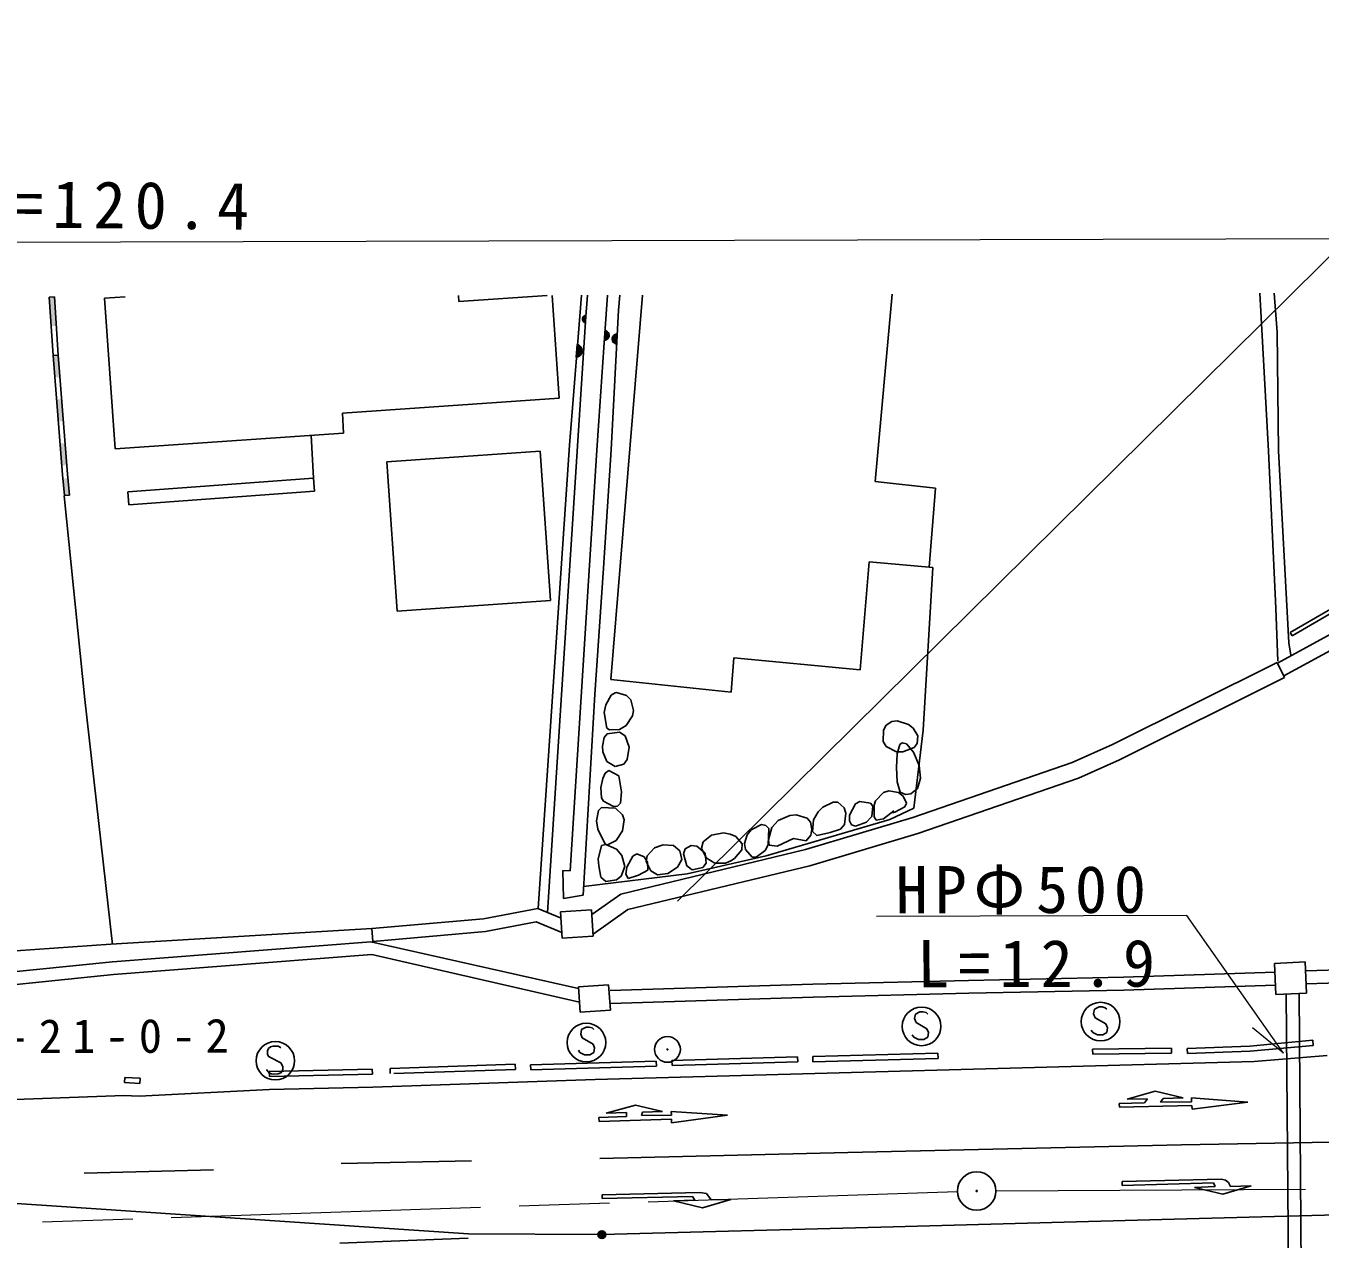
# Model space of a CAD drawing. Units: millimetres, scale not verified. Extents: x 40000 to 680000, y 20000 to 380000.
# Drawn here: x 133022 to 183214, y 286182 to 333239 of the extents above; entities that cross this region are included whole.
import ezdxf

# ---------------------------------------------------------------- set-up
doc = ezdxf.new("R2010")
doc.units = ezdxf.units.MM
doc.header["$LTSCALE"] = 1000
doc.linetypes.add('CHAIN', pattern=[18.5, 12, -1.5, 3.5, -1.5])
for name, color, linetype, lineweight in [('M-BGD', 7, 'Continuous', 25), ('M-BMK', 2, 'CHAIN', 13), ('M-BMK-SRVR', 3, 'Continuous', 25), ('M-STR-HTXT', 7, 'Continuous', 13), ('M-STR-STRC', 7, 'Continuous', 25)]:
    doc.layers.add(name, color=color, linetype=linetype, lineweight=lineweight)
doc.styles.add('ＭＳ ゴシック', font='')
doc.styles.get('ＭＳ ゴシック').set_extended_font_data('MS Gothic')

# ---------------------------------------------------------------- blocks, each defined once
blk = doc.blocks.new('BUHIN311')
at = {"color": 3, "linetype": 'Continuous', "lineweight": 25}
for radius in [746, 22.5]:
    blk.add_circle((0, 0), radius, dxfattribs=at)

msp = doc.modelspace()

# ---------------------------------------------------------------- hatches: boundary and pattern name
at = {"layer": 'M-BGD'}
for points in [[(134126, 322728), (134202, 321600), (134002, 321586), (133926, 322714)], [(134278, 320472), (134344, 319618), (134144, 319602), (134078, 320456)], [(134410, 318764), (134476, 317909), (134276, 317894), (134210, 318748)], [(134542, 317055), (134608, 316201), (134408, 316186), (134342, 317040)], [(134651, 315692), (134717, 315039), (134518, 315018), (134452, 315672)]]:
    msp.add_hatch(color=256, dxfattribs=at).paths.add_polyline_path(points)

# ---------------------------------------------------------------- linework, layer by layer
for p, q in [((136074, 322678), (136879, 322736)), ((149799, 322776), (149814, 322555)), ((149814, 322555), (153238, 322786)), ((153432, 322787), (153710, 318795)), ((154437, 321163), (154566, 322790)), ((154803, 322791), (154740, 321963)), ((155575, 322793), (155442, 320765)), ((155710, 307893), (156939, 322797)), ((156010, 322218), (156055, 322795)), ((166621, 322827), (165960, 315569)), ((180870, 322871), (181211, 316740)), ((181544, 321359), (181434, 322872)), ((134126, 322728), (133926, 322714)), ((133926, 322714), (134078, 320458)), ((134126, 322728), (134278, 320472)), ((136479, 316830), (136074, 322678)), ((154740, 321963), (153246, 298848)), ((154625, 321930), (154618, 321819)), ((154635, 321783), (154646, 321964)), ((154666, 321982), (154652, 321764)), ((154670, 321748), (154686, 321994)), ((154705, 322005), (154688, 321736)), ((154706, 321727), (154725, 322011)), ((155724, 316797), (156010, 322218)), ((155510, 321424), (155485, 321045)), ((155511, 321053), (155534, 321413)), ((155558, 321396), (155537, 321068)), ((155563, 321084), (155582, 321374)), ((155605, 321349), (155589, 321107)), ((155617, 321153), (155627, 321301)), ((155839, 321247), (155818, 320957)), ((155841, 320935), (155865, 321263)), ((155891, 321277), (155865, 320918)), ((155889, 320907), (155917, 321286)), ((181606, 316759), (181544, 321359)), ((154108, 316978), (154437, 321163)), ((154435, 320872), (154396, 320399)), ((154429, 320409), (154465, 320857)), ((154495, 320836), (154461, 320426)), ((154494, 320446), (154524, 320808)), ((154553, 320776), (154528, 320475)), ((155442, 320765), (155170, 316784)), ((155784, 321179), (155773, 321030)), ((155794, 320983), (155812, 321224)), ((134278, 320472), (134078, 320456)), ((134278, 320472), (134078, 320458)), ((134078, 320456), (134436, 315829)), ((134278, 320472), (134635, 315847)), ((154564, 320531), (154579, 320716)), ((153710, 318795), (145297, 318216)), ((145297, 318216), (145340, 317448)), ((145340, 317448), (136479, 316830)), ((144081, 317358), (144182, 315694)), ((147025, 316331), (152965, 316745)), ((152884, 299006), (154108, 316978)), ((152884, 299006), (154108, 316978)), ((152965, 316745), (153363, 310948)), ((155170, 316784), (154844, 311711)), ((155724, 316797), (155423, 312201)), ((181498, 310652), (181211, 316740)), ((181999, 309315), (181606, 316759)), ((147423, 310534), (147025, 316331)), ((134436, 315829), (134518, 315018)), ((134635, 315847), (134717, 315039)), ((144182, 315694), (136976, 315161)), ((144218, 315195), (144182, 315694)), ((165960, 315569), (168304, 315315)), ((168304, 315315), (168056, 312242)), ((135308, 307108), (134502, 315010)), ((134717, 315039), (134518, 315018)), ((136976, 315161), (137013, 314662)), ((144218, 315195), (137013, 314662)), ((155423, 312201), (155090, 307309)), ((165727, 312448), (165382, 308266)), ((168193, 312230), (165727, 312448)), ((167820, 305924), (168193, 312230)), ((154844, 311711), (154131, 300464)), ((182058, 309710), (184949, 311398)), ((182134, 309580), (185027, 311270)), ((153363, 310948), (147423, 310534)), ((181578, 308600), (181498, 310652)), ((181561, 308521), (183929, 309811)), ((182134, 309580), (182058, 309710)), ((181807, 308028), (184206, 309336)), ((182082, 308830), (181999, 309315)), ((160483, 308732), (160369, 307402)), ((165382, 308266), (160483, 308732)), ((175157, 305364), (181548, 308548)), ((181838, 307966), (181548, 308548)), ((160369, 307402), (155710, 307893)), ((175434, 304775), (181838, 307966)), ((154630, 299519), (155090, 307309)), ((155714, 307283), (155508, 306903)), ((155876, 307370), (155714, 307283)), ((155926, 307381), (155876, 307370)), ((156320, 307263), (155926, 307381)), ((156481, 307093), (156320, 307263)), ((135308, 307108), (136384, 297608)), ((155508, 306903), (155444, 306614)), ((156591, 306689), (156481, 307093)), ((156550, 306476), (156591, 306689)), ((155444, 306614), (155557, 306000)), ((156297, 306107), (156550, 306476)), ((166388, 306110), (166603, 306254)), ((166603, 306254), (166813, 306282)), ((166813, 306282), (167255, 306147)), ((155565, 305785), (155446, 305637)), ((155557, 306000), (155655, 305930)), ((156043, 305846), (155565, 305785)), ((155655, 305930), (156039, 305942)), ((156039, 305942), (156297, 306107)), ((156259, 305705), (156043, 305846)), ((156423, 305266), (156259, 305705)), ((166271, 305483), (166281, 305926)), ((166281, 305926), (166388, 306110)), ((167255, 306147), (167437, 305999)), ((167437, 305999), (167607, 305700)), ((167820, 305924), (167454, 302892)), ((167607, 305700), (167587, 305404)), ((155446, 305637), (155383, 305303)), ((155383, 305303), (155394, 305082)), ((156338, 304782), (156423, 305266)), ((166387, 305284), (166271, 305483)), ((166789, 305088), (166387, 305284)), ((166812, 305006), (166917, 305365)), ((166917, 305365), (167008, 305433)), ((167008, 305433), (167173, 305390)), ((167465, 305244), (167035, 305083)), ((167173, 305390), (167445, 305066)), ((167587, 305403), (167465, 305244)), ((173600, 304671), (175157, 305364)), ((155394, 305082), (155558, 304710)), ((155558, 304710), (155872, 304516)), ((156216, 304604), (156338, 304782)), ((166787, 304475), (166812, 305006)), ((167035, 305083), (166789, 305088)), ((167419, 302537), (173600, 304671)), ((167445, 305066), (167661, 304550)), ((173838, 304066), (175434, 304775)), ((155490, 304254), (155400, 304054)), ((155635, 304358), (155490, 304254)), ((156023, 304146), (155635, 304358)), ((155872, 304516), (156216, 304604)), ((166809, 303917), (166787, 304475)), ((167661, 304550), (167718, 304066)), ((155400, 304054), (155314, 303696)), ((155314, 303696), (155343, 303298)), ((156119, 303529), (156023, 304146)), ((166934, 303524), (166809, 303917)), ((167606, 303666), (167340, 303454)), ((167718, 304066), (167606, 303666)), ((167619, 301919), (173838, 304066)), ((155343, 303298), (155426, 303173)), ((155426, 303173), (155811, 302964)), ((156079, 303095), (156119, 303529)), ((165199, 303062), (165359, 303160)), ((165359, 303160), (165778, 303088)), ((165915, 303012), (165973, 303180)), ((165973, 303180), (166286, 303500)), ((166286, 303500), (166493, 303566)), ((166493, 303566), (166867, 303505)), ((166867, 303505), (167049, 303367)), ((167137, 303425), (166934, 303524)), ((167049, 303367), (167180, 303096)), ((167340, 303454), (167137, 303425)), ((155227, 302811), (155156, 302404)), ((155351, 302929), (155227, 302811)), ((155885, 302903), (155351, 302929)), ((155811, 302964), (155971, 302981)), ((156164, 302639), (155885, 302903)), ((155971, 302981), (156079, 303095)), ((163569, 302444), (163746, 302756)), ((163746, 302756), (163924, 302937)), ((163924, 302937), (164326, 303132)), ((164326, 303132), (164513, 303124)), ((164513, 303124), (164757, 302912)), ((164757, 302912), (164823, 302702)), ((164823, 302702), (164772, 302262)), ((164968, 302628), (165199, 303062)), ((165778, 303088), (165872, 302973)), ((165872, 302973), (165825, 302577)), ((165918, 302563), (165915, 303012)), ((166678, 302798), (166278, 302488)), ((166527, 302456), (167454, 302892)), ((167454, 302892), (166527, 302456)), ((166716, 302744), (166630, 302711)), ((167110, 302954), (166716, 302744)), ((167180, 303096), (167110, 302954)), ((155156, 302404), (155203, 302087)), ((156226, 302446), (156164, 302639)), ((156166, 302017), (156226, 302446)), ((161155, 302052), (161548, 302258)), ((161548, 302258), (161716, 302228)), ((161716, 302228), (161837, 302104)), ((161726, 301051), (166527, 302456)), ((166527, 302456), (161726, 301051)), ((161950, 302143), (162192, 302415)), ((162192, 302415), (162654, 302616)), ((162654, 302616), (162899, 302637)), ((162899, 302637), (163315, 302510)), ((163257, 301289), (167419, 302537)), ((163315, 302510), (163446, 302359)), ((163446, 302359), (163508, 302080)), ((163524, 301991), (163569, 302444)), ((164772, 302262), (164611, 302084)), ((164960, 302407), (164968, 302628)), ((165043, 302246), (164960, 302407)), ((165198, 302194), (165043, 302246)), ((165620, 302358), (165198, 302194)), ((165796, 302536), (165620, 302358)), ((165825, 302577), (165796, 302536)), ((166003, 302435), (165918, 302563)), ((166278, 302488), (166003, 302435)), ((155203, 302087), (155486, 301504)), ((155920, 301638), (156166, 302017)), ((159289, 301590), (159612, 301853)), ((159612, 301853), (160083, 301934)), ((160083, 301934), (160337, 301895)), ((160337, 301895), (160551, 301804)), ((160551, 301804), (160805, 301510)), ((160896, 301527), (160997, 301858)), ((160997, 301858), (161155, 302052)), ((161837, 302104), (161814, 301469)), ((161818, 301663), (161950, 302143)), ((161842, 301466), (161818, 301663)), ((162790, 301715), (162155, 301425)), ((163288, 301627), (162790, 301715)), ((163468, 301850), (163288, 301627)), ((163426, 300661), (167619, 301919)), ((163508, 302080), (163468, 301850)), ((163692, 301835), (163524, 301991)), ((164114, 301932), (163692, 301835)), ((164212, 301956), (164114, 301932)), ((164611, 302084), (164212, 301956)), ((155216, 300920), (155348, 301451)), ((155348, 301451), (155517, 301483)), ((155486, 301504), (155577, 301475)), ((155517, 301483), (155923, 301301)), ((155577, 301475), (155920, 301638)), ((155923, 301301), (156134, 301059)), ((156092, 299567), (163257, 301289)), ((157116, 301048), (157407, 301355)), ((157407, 301355), (157732, 301481)), ((157732, 301481), (158137, 301449)), ((158137, 301449), (158381, 301239)), ((158381, 301239), (158466, 300902)), ((158531, 301122), (158595, 301325)), ((158595, 301325), (158822, 301452)), ((158822, 301452), (159040, 301417)), ((159040, 301417), (159370, 301149)), ((159229, 301340), (159289, 301590)), ((159407, 300970), (159229, 301340)), ((160788, 301275), (160507, 300950)), ((160805, 301510), (160788, 301275)), ((160927, 301295), (160896, 301527)), ((161185, 301001), (160927, 301295)), ((161694, 301249), (161346, 300992)), ((161814, 301469), (161694, 301249)), ((162155, 301425), (161842, 301466)), ((155243, 300654), (155216, 300920)), ((155318, 300215), (155243, 300654)), ((156134, 301059), (156252, 300633)), ((156324, 300604), (156559, 301032)), ((156365, 298964), (163426, 300661)), ((156559, 301032), (156722, 301129)), ((156722, 301129), (157004, 301011)), ((157004, 301011), (157127, 300808)), ((157076, 300830), (157116, 301048)), ((157260, 300461), (157076, 300830)), ((157127, 300808), (157140, 300492)), ((158466, 300902), (158287, 300612)), ((158651, 300659), (158531, 301122)), ((158857, 300502), (158651, 300659)), ((158668, 300355), (161726, 301051)), ((161726, 301051), (158668, 300355)), ((159407, 300768), (159274, 300598)), ((159370, 301149), (159407, 300768)), ((159745, 300759), (159407, 300970)), ((160152, 300769), (159745, 300759)), ((160356, 300858), (160152, 300769)), ((160507, 300950), (160356, 300858)), ((161346, 300992), (161185, 301001)), ((154131, 300464), (153844, 300483)), ((153844, 300483), (153872, 299394)), ((158668, 300355), (154651, 299865)), ((155508, 300051), (155318, 300215)), ((156102, 300257), (155925, 300118)), ((156252, 300633), (156102, 300257)), ((156283, 300336), (156324, 300604)), ((156380, 300166), (156283, 300336)), ((156784, 300298), (156380, 300166)), ((157140, 300492), (156784, 300297)), ((157523, 300313), (157260, 300461)), ((157922, 300360), (157523, 300313)), ((158287, 300612), (157922, 300360)), ((159274, 300598), (158857, 300502)), ((155925, 300118), (155508, 300051)), ((153872, 299394), (154630, 299519)), ((154970, 298775), (156092, 299567)), ((150774, 298606), (152870, 299005)), ((152870, 299005), (153777, 298628)), ((153761, 298882), (154959, 298955)), ((153823, 297859), (153761, 298882)), ((154959, 298955), (155020, 297931)), ((155016, 298012), (156365, 298964)), ((136319, 297616), (146438, 298229)), ((146438, 298229), (150774, 298606)), ((146438, 298229), (146482, 297731)), ((150842, 298111), (152816, 298486)), ((152816, 298486), (153810, 298072)), ((146403, 297713), (136376, 296942)), ((146403, 297713), (154453, 295898)), ((146482, 297731), (150842, 298111)), ((155020, 297931), (153823, 297859)), ((136319, 297616), (131568, 297288)), ((146441, 297215), (136420, 296444)), ((154491, 295377), (146441, 297215)), ((136376, 296942), (130412, 296327)), ((181441, 296877), (182628, 296937)), ((181503, 295665), (181441, 296877)), ((182628, 296937), (182689, 295726)), ((185030, 296665), (182662, 296582)), ((136420, 296444), (130463, 295830)), ((169581, 296216), (163543, 296071)), ((175593, 296344), (169581, 296216)), ((181467, 296532), (175593, 296344)), ((185256, 296173), (182679, 296082)), ((154448, 295964), (155621, 296048)), ((154519, 294984), (154448, 295964)), ((155621, 296048), (155691, 295068)), ((163543, 296071), (155675, 295826)), ((169593, 295716), (163557, 295571)), ((175607, 295844), (169593, 295716)), ((181483, 296032), (175607, 295844)), ((182689, 295726), (181503, 295665)), ((182003, 282731), (181903, 295686)), ((182504, 282653), (182403, 295711)), ((163557, 295571), (155691, 295326)), ((174640, 295188), (174460, 295098)), ((174760, 295188), (174640, 295188)), ((174880, 295158), (174760, 295188)), ((174940, 295098), (174880, 295158)), ((155691, 295068), (154519, 294984)), ((167517, 294913), (167487, 294733)), ((167487, 294733), (167547, 294583)), ((167696, 295003), (167517, 294913)), ((167816, 295003), (167696, 295003)), ((167937, 294973), (167816, 295003)), ((167997, 294913), (167937, 294973)), ((174460, 295098), (174430, 294918)), ((174430, 294918), (174490, 294768)), ((174490, 294768), (174910, 294528)), ((154569, 294316), (154539, 294136)), ((154539, 294136), (154599, 293986)), ((154749, 294406), (154569, 294316)), ((154869, 294406), (154749, 294406)), ((154989, 294376), (154869, 294406)), ((155049, 294316), (154989, 294376)), ((167547, 294583), (167967, 294343)), ((167967, 294343), (168027, 294193)), ((168027, 294193), (167997, 294013)), ((174401, 294198), (174340, 294288)), ((174581, 294108), (174401, 294198)), ((174941, 294198), (174791, 294108)), ((174910, 294528), (174971, 294378)), ((174971, 294378), (174941, 294198)), ((154599, 293986), (155019, 293746)), ((155019, 293746), (155079, 293596)), ((167457, 294013), (167397, 294103)), ((167637, 293923), (167457, 294013)), ((167847, 293923), (167637, 293923)), ((167997, 294013), (167847, 293923)), ((174791, 294108), (174581, 294108)), ((180487, 293666), (178064, 293581)), ((180487, 293666), (178064, 293581)), ((180487, 293666), (178064, 293581)), ((182926, 293893), (180487, 293666)), ((182926, 293893), (180487, 293666)), ((182926, 293893), (180487, 293666)), ((182944, 293694), (180500, 293466)), ((182944, 293694), (180500, 293466)), ((182944, 293694), (180500, 293466)), ((182944, 293694), (182926, 293893)), ((182944, 293694), (182926, 293893)), ((182944, 293694), (182926, 293893)), ((154509, 293416), (154449, 293506)), ((154689, 293326), (154509, 293416)), ((154899, 293326), (154689, 293326)), ((155049, 293416), (154899, 293326)), ((155079, 293596), (155049, 293416)), ((162948, 293254), (158079, 293116)), ((162948, 293254), (158079, 293116)), ((162948, 293254), (158079, 293116)), ((162953, 293054), (162948, 293254)), ((162953, 293054), (162948, 293254)), ((162953, 293054), (162948, 293254)), ((168393, 293389), (163535, 293264)), ((168393, 293389), (163535, 293264)), ((168393, 293389), (163535, 293264)), ((163540, 293064), (163535, 293264)), ((163540, 293064), (163535, 293264)), ((163540, 293064), (163535, 293264)), ((168398, 293190), (163540, 293064)), ((168398, 293190), (163540, 293064)), ((168398, 293190), (163540, 293064)), ((168398, 293190), (168393, 293389)), ((168398, 293190), (168393, 293389)), ((168398, 293190), (168393, 293389)), ((177446, 293588), (174391, 293552)), ((177446, 293588), (174391, 293552)), ((177446, 293588), (174391, 293552)), ((174394, 293352), (174391, 293552)), ((174394, 293352), (174391, 293552)), ((174394, 293352), (174391, 293552)), ((177448, 293388), (174394, 293352)), ((177448, 293388), (174394, 293352)), ((177448, 293388), (174394, 293352)), ((177448, 293388), (177446, 293588)), ((177448, 293388), (177446, 293588)), ((177448, 293388), (177446, 293588)), ((178071, 293381), (178064, 293581)), ((178071, 293381), (178064, 293581)), ((178071, 293381), (178064, 293581)), ((180500, 293466), (178071, 293381)), ((180500, 293466), (178071, 293381)), ((180500, 293466), (178071, 293381)), ((183484, 293307), (180655, 293077)), ((146458, 292779), (142459, 292688)), ((142459, 292688), (142464, 292488)), ((146463, 292579), (146457, 292779)), ((152000, 292964), (147147, 292802)), ((147152, 292603), (147147, 292803)), ((152005, 292764), (147293, 292607)), ((152000, 292964), (152005, 292764)), ((157469, 293089), (152598, 292948)), ((157469, 293089), (152598, 292948)), ((157469, 293089), (152598, 292948)), ((152603, 292748), (152598, 292948)), ((157475, 292889), (152603, 292748)), ((157475, 292889), (152603, 292748)), ((157475, 292889), (152603, 292748)), ((180655, 293077), (155096, 292367)), ((157469, 293089), (157475, 292889)), ((157469, 293089), (157475, 292889)), ((157469, 293089), (157475, 292889)), ((158084, 292916), (158079, 293116)), ((158084, 292916), (158079, 293116)), ((158084, 292916), (158079, 293116)), ((162953, 293054), (158084, 292916)), ((162953, 293054), (158084, 292916)), ((162953, 293054), (158084, 292916)), ((136859, 292456), (136847, 292257)), ((137447, 292222), (136847, 292257)), ((137459, 292422), (136859, 292456)), ((137447, 292222), (137459, 292422)), ((146463, 292579), (142464, 292488)), ((146479, 292079), (155096, 292367)), ((131106, 291537), (136818, 291757)), ((137418, 291723), (136818, 291757)), ((137418, 291723), (142475, 291988)), ((142475, 291988), (146479, 292079)), ((175733, 291611), (176818, 291921)), ((176518, 291619), (175733, 291611)), ((176408, 291469), (176518, 291619)), ((176818, 291921), (177903, 291659)), ((177131, 291637), (177023, 291490)), ((177903, 291659), (177131, 291637)), ((178230, 291510), (178227, 291660)), ((178227, 291660), (180407, 291496)), ((155527, 291062), (156670, 291381)), ((156670, 291381), (157706, 291127)), ((157706, 291127), (156936, 291102)), ((158054, 290995), (158053, 291130)), ((158053, 291130), (160237, 290991)), ((175425, 291441), (176408, 291469)), ((175434, 291303), (175425, 291441)), ((178243, 291362), (175434, 291303)), ((177023, 291490), (178230, 291510)), ((178257, 291217), (178243, 291362)), ((180407, 291496), (178257, 291217)), ((155239, 290904), (156314, 290932)), ((155252, 290750), (155239, 290904)), ((158063, 290829), (155252, 290750)), ((156318, 291090), (155527, 291062)), ((156314, 290932), (156318, 291090)), ((156936, 291102), (156900, 290975)), ((156900, 290975), (158054, 290995)), ((160237, 290991), (158055, 290696)), ((158055, 290696), (158063, 290829)), ((177844, 289841), (164898, 289543)), ((185101, 289970), (177844, 289841)), ((145255, 289111), (150301, 289219)), ((164898, 289543), (155280, 289311)), ((135288, 288736), (140294, 288868)), ((175531, 288413), (179388, 288506)), ((175543, 288258), (175531, 288413)), ((179078, 288360), (175543, 288258)), ((178342, 288185), (179145, 288218)), ((179443, 287925), (178342, 288185)), ((179145, 288218), (179078, 288360)), ((179388, 288506), (179549, 288470)), ((180538, 288246), (179443, 287925)), ((179549, 288470), (179664, 288384)), ((179664, 288384), (179733, 288217)), ((179733, 288217), (180538, 288246)), ((150188, 286392), (125283, 288059)), ((155376, 287902), (158597, 287979)), ((155376, 287757), (155376, 287902)), ((158874, 287837), (155376, 287757)), ((158138, 287671), (158970, 287688)), ((159260, 287397), (158138, 287671)), ((158597, 287979), (159165, 287995)), ((158970, 287688), (158874, 287837)), ((159165, 287995), (159415, 287946)), ((160363, 287721), (159260, 287397)), ((159415, 287946), (159592, 287704)), ((159592, 287704), (160363, 287721)), ((188438, 287250), (177559, 286955)), ((166182, 286649), (155359, 286355)), ((177559, 286955), (166182, 286649)), ((150179, 286224), (145198, 286023)), ((155349, 286357), (150188, 286392))]:
    msp.add_line(p, q, dxfattribs=at)
for points in [[(154724, 321718), (154691, 321732), (154663, 321751), (154632, 321783), (154616, 321817), (154607, 321853), (154610, 321899), (154623, 321934), (154643, 321965), (154678, 321992), (154709, 322009), (154744, 322018)], [(155486, 321436), (155530, 321417), (155568, 321391), (155609, 321349), (155630, 321304), (155642, 321256), (155638, 321194), (155620, 321148), (155593, 321106), (155547, 321070), (155506, 321049), (155459, 321037)], [(155913, 320895), (155869, 320914), (155831, 320940), (155790, 320982), (155770, 321028), (155758, 321076), (155763, 321137), (155781, 321183), (155808, 321225), (155855, 321261), (155896, 321282), (155942, 321294)], [(154405, 320887), (154461, 320863), (154507, 320830), (154558, 320777), (154583, 320720), (154597, 320660), (154591, 320582), (154567, 320525), (154533, 320473), (154474, 320429), (154423, 320403), (154364, 320389)]]:
    msp.add_lwpolyline(points, close=True, dxfattribs=at)
msp.add_lwpolyline([(142904, 293596), (142860, 293638), (142803, 293661), (142723, 293672), (142607, 293666), (142511, 293634), (142432, 293574), (142388, 293489), (142389, 293402), (142396, 293346), (142430, 293273), (142484, 293235), (142905, 293021), (142954, 292956), (142989, 292864), (142986, 292774), (142964, 292701), (142915, 292631), (142801, 292591), (142629, 292582), (142553, 292589), (142480, 292619), (142417, 292671), (142360, 292755)], dxfattribs=at)
for centre, radius in [((167757, 294433), 750), ((174700, 294618), 750), ((154760, 293807), 750), ((142698, 293100), 746), ((157903, 293541), 500), ((157903, 293541), 500), ((157903, 293541), 20), ((157903, 293541), 20), ((155359, 286355), 150), ((155359, 286355), 131), ((155359, 286355), 112), ((155359, 286355), 93.8), ((155359, 286355), 75), ((155359, 286355), 56.3), ((155359, 286354), 37.5), ((155359, 286355), 18.8)]:
    msp.add_circle(centre, radius, dxfattribs=at)
at = {"layer": 'M-BMK'}
for p, q in [((170645, 288051), (188429, 288156)), ((169146, 288022), (70818, 284739))]:
    msp.add_line(p, q, dxfattribs=at)
at = {"layer": 'M-STR-HTXT'}
for p, q in [((79085, 324717), (189762, 325003)), ((178050, 298733), (166011, 298694)), ((181796, 293392), (178050, 298733)), ((181796, 293392), (180591, 294378))]:
    msp.add_line(p, q, dxfattribs=at)
at = {"layer": 'M-STR-STRC'}
msp.add_line((158292, 299294), (192629, 333239), dxfattribs=at)

# ---------------------------------------------------------------- block references
at = {"layer": 'M-BMK-SRVR', "rotation": 18.17536}
msp.add_blockref('BUHIN311', (169895, 288047), dxfattribs=at)

# ---------------------------------------------------------------- texts
at = {"layer": 'M-BMK-SRVR', "insert": (129647, 293362), "char_height": 1320, "attachment_point": 7, "rotation": 0.175, "style": 'ＭＳ ゴシック'}
msp.add_mtext('\\T1.44;23-21-0-2', dxfattribs=at)
at = {"layer": 'M-STR-HTXT', "char_height": 1833, "attachment_point": 7, "style": 'ＭＳ ゴシック'}
for s, insert, rotation in [('\\T1.28;L=120.4', (130849, 325405), 359.475), ('\\T1.21;HPΦ500', (166758, 298752), 0.175), ('\\T1.28;L=12.9', (167589, 295917), 0.175)]:
    msp.add_mtext(s, dxfattribs=dict(at, insert=insert, rotation=rotation))

doc.saveas('drawing.dxf')
